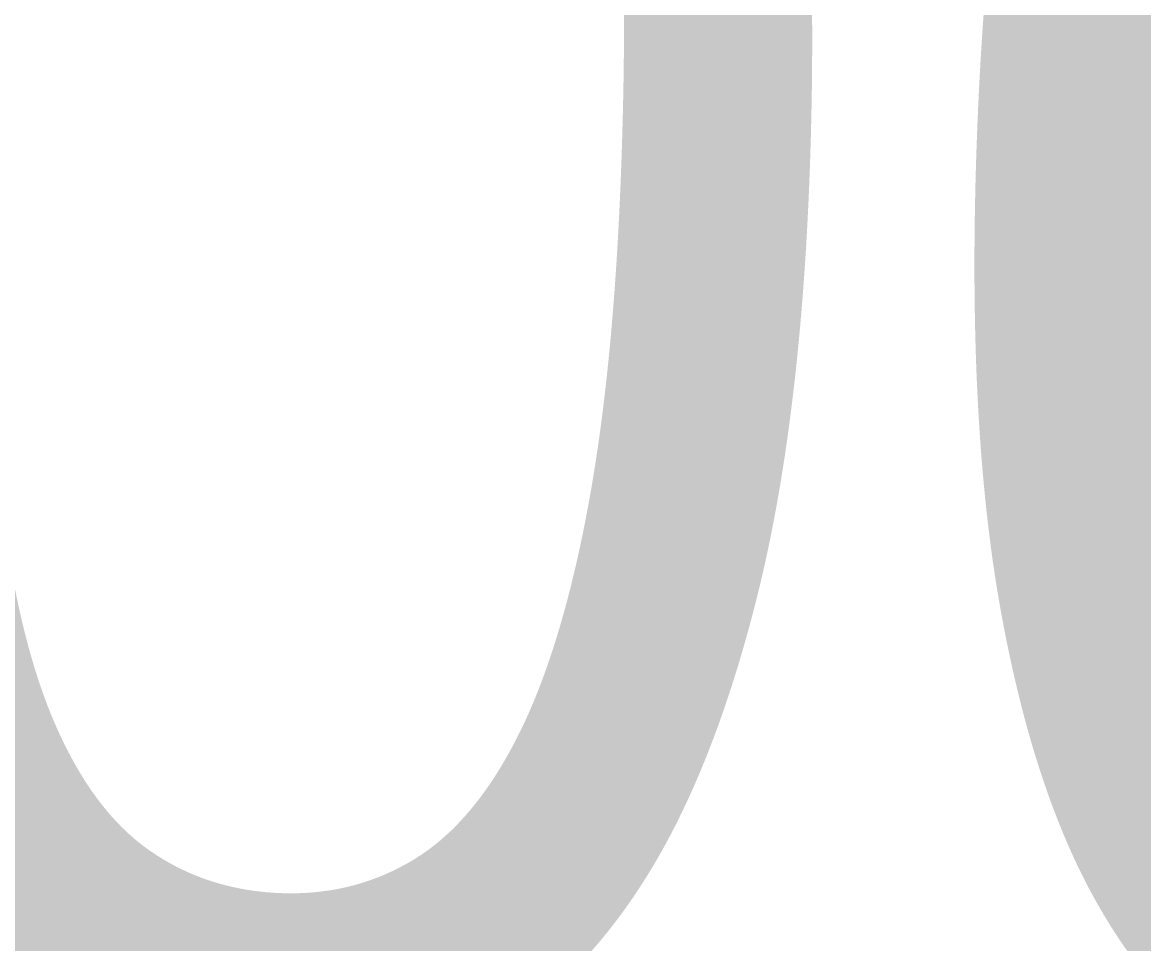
# Model space of a CAD drawing. Extents: x 88833 to 97610, y 5963373 to 5974710.
# Drawn here: x 95480.86 to 95486.94, y 5964308.44 to 5964313.43 of the extents above; entities that cross this region are included whole.
import ezdxf

# ---------------------------------------------------------------- set-up
doc = ezdxf.new("R2010")
doc.units = 0
doc.header["$LTSCALE"] = 5
doc.linetypes.add('foc-QUARTERLINE', pattern=[33, 25, -3, 2, -3])
for name, color, linetype in [('L-QSEC', 8, 'foc-QUARTERLINE'), ('L-TITLEDB', 4, 'Continuous'), ('P-BUFFER-PURPLE-T', 187, 'Continuous')]:
    doc.layers.add(name, color=color, linetype=linetype)
doc.styles.add('1.8', font='ARIALN.TTF', dxfattribs={"height": 2})

msp = doc.modelspace()

# ---------------------------------------------------------------- linework, layer by layer
at = {"layer": 'L-QSEC', "flags": 128}
msp.add_lwpolyline([(94029.4409, 5964278.5355), (95641.673, 5964313.204)], dxfattribs=at)
at = {"layer": 'L-TITLEDB'}
msp.add_lwpolyline([(95638.7114, 5964455.0699), (95514.2122, 5964455.7943), (95477.4512, 5964431.3885), (95471.8471, 5964309.544), (95641.673, 5964313.204), (95638.6946, 5964455.0702)], dxfattribs=at)
at = {"layer": 'L-TITLEDB', "flags": 128}
msp.add_lwpolyline([(94029.4409, 5964278.5355), (95641.673, 5964313.204)], dxfattribs=at)
msp.add_lwpolyline([(95641.673, 5964313.204), (95238.8826, 5964304.5426), (95255.6812, 5963501.7507), (95658.5314, 5963510.3214)], close=True, dxfattribs=at)

# ---------------------------------------------------------------- next in the draw order: texts
at = {"layer": 'P-BUFFER-PURPLE-T', "insert": (95487.3326, 5964317.6466), "char_height": 9.99205, "width": 28.956658, "attachment_point": 2, "rotation": 358.17993, "style": '1.8', "bg_fill": 3, "box_fill_scale": 1.1, "bg_fill_color": 256, "bg_fill_transparency": 0}
msp.add_mtext('500.0', dxfattribs=at)

doc.saveas('drawing.dxf')
